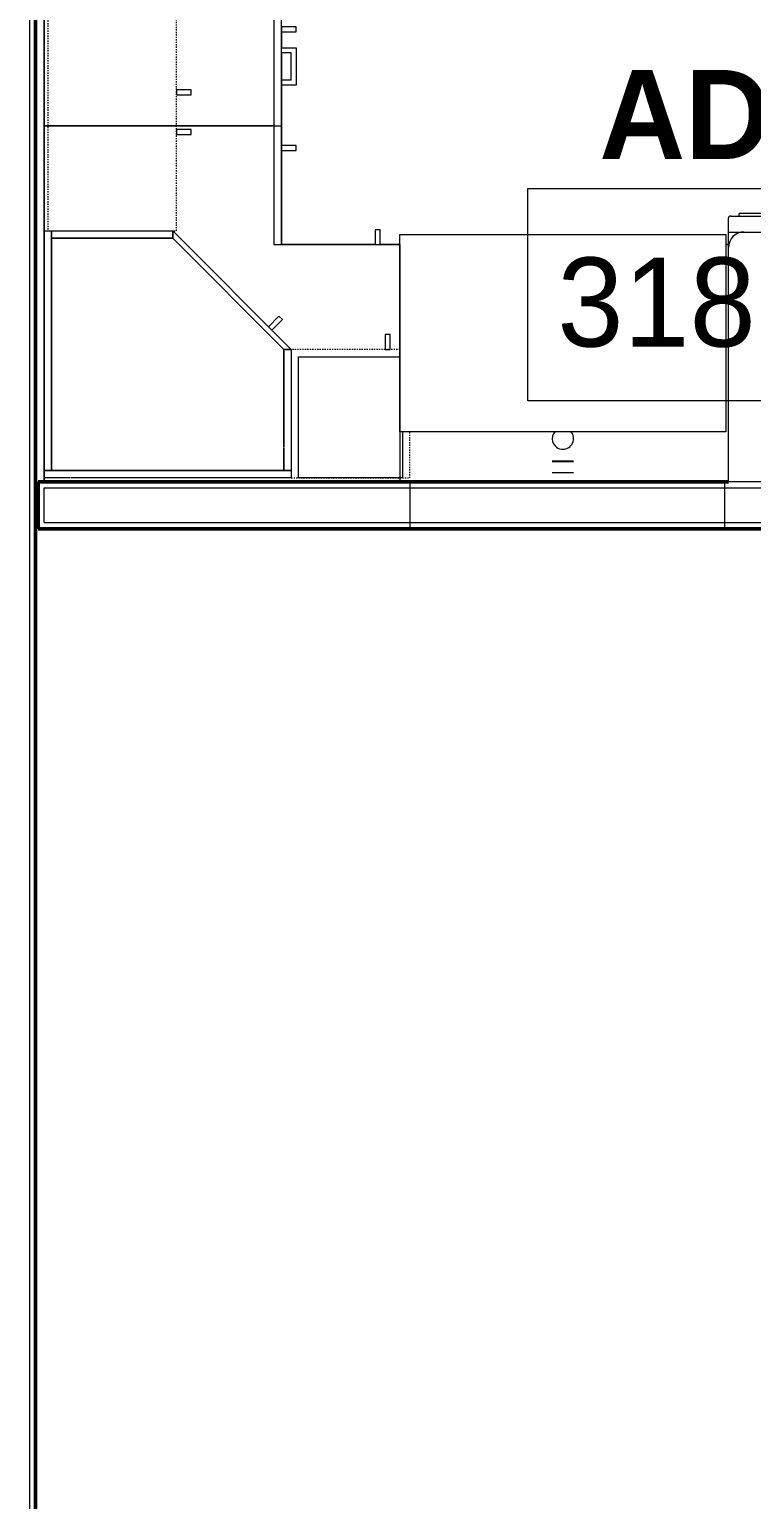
# Model space of a CAD drawing. Header units: inches. Extents: x -4235 to -464, y 9767 to 12347.
# Drawn here: x -3403.2 to -3330.1, y 10548.6 to 10697.3 of the extents above; entities that cross this region are included whole.
import ezdxf

# ---------------------------------------------------------------- set-up
doc = ezdxf.new("R2010")
doc.units = ezdxf.units.IN
doc.header["$MEASUREMENT"] = 0
doc.linetypes.add('Dash', pattern=[0.25, 0.125, -0.125])
for name, color, linetype, lineweight in [('0-1', 7, 'Continuous', 5), ('0-2', 10, 'Continuous', 9), ('A-AREA-IDEN', 2, 'Continuous', 9), ('A-WALL-1', 7, 'Continuous', 50), ('A-WALL-2', 250, 'Continuous', 13), ('A-WALL-3', 10, 'Continuous', 9), ('A-WALL-4', 254, 'Continuous', 9), ('A-WALL-5', 113, 'Continuous', 9), ('I-WALL-1', 7, 'Continuous', 50), ('P-SANR-FIXT-1', 10, 'Continuous', 9), ('P-SANR-FIXT-2', 254, 'Continuous', 9), ('Q-CASE', 31, 'Continuous', 9), ('Q-CASE-1', 10, 'Continuous', 9), ('Q-CASE-2', 254, 'Continuous', 9), ('Q-CASE-3', 254, 'Dash', 9), ('Q-CASE-4', 10, 'Dash', 9), ('Q-SPCQ-1', 10, 'Continuous', 9)]:
    doc.layers.add(name, color=color, linetype=linetype, lineweight=lineweight)
doc.styles.add('Century Gothic', font='ufonts.com_century-gothic.ttf', dxfattribs={"height": 9})
doc.styles.add('Century Gothic_B', font='GOTHICB.TTF', dxfattribs={"height": 9})

# ---------------------------------------------------------------- blocks, each defined once
blk = doc.blocks.new('Dishwasher_15404 - 34_ counter-547918-BACKGROUND - RCP - 3RD FLOOR')
at = {"layer": 'Q-SPCQ-1'}
for p, q in [((0, 24), (23.68, 24)), ((0, 0), (0, 24)), ((23.68, 24), (25.25, 24)), ((25.25, 24), (26.68, 24)), ((25.25, 24), (25.25, 22.43)), ((26.87, 23.8), (26.87, 0.2)), ((25.25, 22.43), (25.25, 1.57)), ((26.87, 22.91), (27.12, 22.91)), ((27.12, 21.39), (27.12, 22.91)), ((27.12, 20.19), (27.12, 21.39)), ((27.12, 20.28), (27.37, 20.28)), ((27.12, 3.81), (27.12, 20.19)), ((27.12, 19.69), (27.37, 19.69)), ((27.37, 19.69), (27.37, 20.28)), ((27.12, 19.1), (27.37, 19.1)), ((27.12, 18.51), (27.37, 18.51)), ((27.12, 17.92), (27.37, 17.92)), ((27.37, 17.33), (27.37, 17.92)), ((27.37, 18.51), (27.37, 19.1)), ((27.12, 17.33), (27.37, 17.33)), ((27.12, 16.74), (27.37, 16.74)), ((27.37, 16.15), (27.37, 16.74)), ((27.12, 16.15), (27.37, 16.15)), ((27.37, 6.79), (27.12, 6.79)), ((27.37, 5.81), (27.37, 6.79)), ((27.12, 4.82), (27.37, 4.82)), ((27.37, 4.82), (27.37, 5.81)), ((27.12, 2.61), (27.12, 3.81)), ((25.25, 1.57), (25.25, 0)), ((27.12, 1.09), (27.12, 2.61)), ((23.68, 0), (0, 0)), ((26.87, 1.09), (27.12, 1.09)), ((25.25, 0), (23.68, 0)), ((26.68, 0), (25.25, 0))]:
    blk.add_line(p, q, dxfattribs=at)
for centre, radius, start, end in [((23.68, 22.43), 1.57, 360, 90), ((26.68, 23.8), 0.197, 360, 90), ((23.68, 22.43), 1.57, 32.077, 42.3359), ((23.68, 22.43), 1.57, 17.8182, 27.5266), ((23.68, 22.43), 1.57, 360, 13.6425), ((23.68, 1.57), 1.57, 270, 360), ((23.68, 1.57), 1.57, 346.3575, 360), ((23.68, 1.57), 1.57, 317.6641, 327.923), ((23.68, 1.57), 1.57, 332.4734, 342.1818), ((26.68, 0.2), 0.197, 270, 360), ((26.68, 0.2), 0.197, 270, 345)]:
    blk.add_arc(centre, radius, start, end, dxfattribs=at)
blk = doc.blocks.new('Single Door 1 Drawer 211 - 211 Base Cabinet Single Door1 Drawer 12_-2706434-BACKGROUND - RCP - 3RD FLOOR')
at = {"layer": 'Q-CASE-1'}
for p, q in [((-11.26, -23.25), (-11.26, 0)), ((-11.26, 0), (0.74, 0)), ((0.74, 0), (0.74, -23.25)), ((-11.26, -23.25), (-11.26, -24)), ((0.74, -23.25), (-11.26, -23.25)), ((0.74, -24), (0.74, -23.25)), ((-11.26, -24), (0.74, -24)), ((-6.64, -24), (-7.14, -24)), ((-7.14, -25.5), (-7.14, -24)), ((-6.64, -25), (-6.64, -24)), ((-6.64, -25), (-3.89, -25)), ((-3.89, -25), (-3.89, -24)), ((-3.89, -24), (-3.39, -24)), ((-3.39, -24), (-3.39, -25.5)), ((-1.27, -24), (-1.76, -24)), ((-1.76, -24), (-1.76, -25.5)), ((-1.27, -25.5), (-1.27, -24)), ((-3.39, -25.5), (-7.14, -25.5)), ((-1.76, -25.5), (-1.27, -25.5))]:
    blk.add_line(p, q, dxfattribs=at)
blk = doc.blocks.new('Base Cabinet Corner 197 - Base Cabinet Corner 197-2565125-BACKGROUND - RCP - 3RD FLOOR')
at = {"layer": 'Q-CASE-1'}
for p, q in [((-23.26, 0), (12.74, 0)), ((-23.26, -36), (-23.26, 0)), ((12.74, 0), (12.74, -24)), ((0.74, -23.25), (0.74, -36)), ((12.74, -23.25), (0.74, -23.25)), ((0.74, -23.25), (0.74, -24)), ((0.74, -24), (0.74, -36)), ((12.74, -24), (0.74, -24)), ((10.73, -24), (10.24, -24)), ((10.24, -24), (10.24, -25.5)), ((10.73, -25.5), (10.73, -24)), ((10.24, -25.5), (10.73, -25.5)), ((2.23, -33.51), (0.73, -33.51)), ((0.73, -33.51), (0.73, -34)), ((0.73, -34), (2.23, -34)), ((2.23, -34), (2.23, -33.51)), ((0.74, -36), (-23.26, -36))]:
    blk.add_line(p, q, dxfattribs=at)
blk = doc.blocks.new('308 - 308 x 24_-V99-BACKGROUND - RCP - 3RD FLOOR')
at = {"layer": 'Q-CASE'}
for p, q in [((0, -25.19), (-12, -13.19)), ((-12, -13.19), (-11.25, -13.19)), ((-11.25, -13.19), (0, -24.44)), ((0, -24.44), (0, -25.19))]:
    blk.add_line(p, q, dxfattribs=at)
at = {"layer": 'Q-CASE-1'}
for p, q in [((-12, -0.19), (10.32, -0.19)), ((10.37, -0.19), (12.62, -0.19)), ((12.62, -0.94), (13, -0.94)), ((13, -0.94), (12.62, -0.94)), ((12.62, -0.19), (13, -0.19)), ((13, -0.19), (13, -0.94)), ((13, -0.94), (13, -25.19)), ((13, -25.19), (12.62, -25.19))]:
    blk.add_line(p, q, dxfattribs=at)
at = {"layer": 'Q-CASE-2'}
for p, q in [((-12, -0.94), (-12, -0.19)), ((-12, -3.31), (-12, -0.94)), ((-12, -0.94), (-11.25, -0.94)), ((12.62, -0.94), (-12, -0.94)), ((-11.25, -3.2), (-11.25, -0.94)), ((-11.25, -0.94), (12.25, -0.94)), ((-11.25, -0.94), (-11.25, -3.2)), ((12.25, -0.94), (12.25, -24.44)), ((12.25, -25.19), (12.25, -0.94)), ((12.25, -0.94), (12.62, -0.94)), ((-12, -13.19), (-12, -3.33)), ((-11.25, -13.19), (-11.25, -3.27)), ((-11.25, -3.27), (-11.25, -13.19)), ((-11.25, -13.19), (-12, -13.19)), ((0, -24.44), (-11.25, -13.19)), ((-10.05, -15.14), (-11.11, -16.2)), ((-11.11, -16.2), (-10.76, -16.55)), ((-10.76, -16.55), (-9.7, -15.49)), ((12.25, -24.44), (0, -24.44)), ((0, -25.19), (0, -24.44)), ((0, -24.44), (12.25, -24.44)), ((12.25, -25.19), (0, -25.19)), ((12.25, -24.44), (12.25, -25.19)), ((12.62, -25.19), (12.25, -25.19))]:
    blk.add_line(p, q, dxfattribs=at)
blk = doc.blocks.new('300 Series Wall Hung Cabinet_301 - 12_ x 24_-V100-BACKGROUND - RCP - 3RD FLOOR')
at = {"layer": 'Q-CASE-1'}
blk.add_line((-5.25, -0.19), (5.25, -0.19), dxfattribs=at)
at = {"layer": 'Q-CASE-2'}
for p, q in [((-5.25, -4.87), (-5.25, -0.19)), ((5.25, -0.19), (5.25, -3.41)), ((5.25, -3.44), (5.25, -12.44)), ((5.25, -12.44), (-5, -12.44)), ((-3.51, -13.19), (-4, -13.19)), ((-4, -13.19), (-4, -14.69)), ((-3.51, -14.69), (-3.51, -13.19)), ((-4, -14.69), (-3.51, -14.69))]:
    blk.add_line(p, q, dxfattribs=at)
at = {"layer": 'Q-CASE-3'}
for p, q in [((-6, -0.19), (-6, -4.87)), ((6, -3.31), (6, -0.19)), ((6, -13.19), (6, -3.33)), ((-5, -13.19), (6, -13.19))]:
    blk.add_line(p, q, dxfattribs=at)
at = {"layer": 'Q-CASE-4'}
blk.add_line((6, -0.19), (-6, -0.19), dxfattribs=at)
blk = doc.blocks.new('kitchen_faucet_14143 - kitchen_faucet_14143-V101-BACKGROUND - RCP - 3RD FLOOR')
at = {"layer": 'P-SANR-FIXT-2'}
for p, q in [((2.26, -1.05), (2.26, 1.08)), ((2.34, 1.08), (2.34, -1.08)), ((3.44, -1.08), (3.44, 1.08)), ((2.26, -1.08), (2.26, -1.05))]:
    blk.add_line(p, q, dxfattribs=at)
for start, end in [(0, 130.3805), (285.1305, 360), (229.6195, 285)]:
    blk.add_arc((0, 0), 1.08, start, end, dxfattribs=at)
blk = doc.blocks.new('Stainless Steel Farmhous Kitchen Sink - Stainless Steel Farmhous Kitchen Sink-2443921-BACKGROUND - RCP - 3RD FLOOR')
at = {"layer": 'P-SANR-FIXT-1'}
for p, q in [((-33, -22.2), (-33, -2.25)), ((-33, -2.25), (0, -2.25)), ((0, -2.25), (0, -22.2)), ((0, -22.2), (-33, -22.2))]:
    blk.add_line(p, q, dxfattribs=at)
blk = doc.blocks.new('300 Series Wall Hung Cabinet_302 - 24_ X 24_-V74-BACKGROUND - RCP - 3RD FLOOR')
at = {"layer": 'Q-CASE-2'}
for p, q in [((-1.76, -13.19), (-2.25, -13.19)), ((-2.25, -13.19), (-2.25, -14.69)), ((-1.76, -14.69), (-1.76, -13.19)), ((2.24, -13.19), (1.75, -13.19)), ((1.75, -13.19), (1.75, -14.69)), ((2.24, -14.69), (2.24, -13.19)), ((-2.25, -14.69), (-1.76, -14.69)), ((1.75, -14.69), (2.24, -14.69))]:
    blk.add_line(p, q, dxfattribs=at)
at = {"layer": 'Q-CASE-3'}
for p, q in [((-12, -0.19), (-12, -13.19)), ((12, -13.19), (12, -0.19)), ((-12, -13.19), (12, -13.19))]:
    blk.add_line(p, q, dxfattribs=at)
at = {"layer": 'Q-CASE-4'}
blk.add_line((12, -0.19), (-12, -0.19), dxfattribs=at)
blk = doc.blocks.new('CTR - 1st Phase - Unit Layouts_rvt-1-BACKGROUND - RCP - 3RD FLOOR')
at = {"layer": 'A-WALL-1'}
for p, q in [((-3402.3, 10650.92), (-3402.3, 10651.54)), ((-3402.3, 10651.54), (-3332.42, 10651.54)), ((-3402.3, 10647.42), (-3402.3, 10650.92)), ((-3402.3, 10646.79), (-3402.3, 10647.42)), ((-3278.22, 10646.79), (-3402.3, 10646.79))]:
    blk.add_line(p, q, dxfattribs=at)
at = {"layer": 'A-WALL-2'}
for p, q in [((-3401.67, 10647.42), (-3401.67, 10650.92)), ((-3401.67, 10650.92), (-3249.45, 10650.92)), ((-3401.67, 10647.42), (-3277.6, 10647.42))]:
    blk.add_line(p, q, dxfattribs=at)
at = {"layer": 'A-WALL-3'}
for p, q in [((-3401.67, 10651.54), (-3364.67, 10651.54)), ((-3364.67, 10651.54), (-3332.82, 10651.54)), ((-3332.82, 10651.54), (-3332.42, 10651.54))]:
    blk.add_line(p, q, dxfattribs=at)
at = {"layer": 'A-WALL-4'}
for p, q in [((-3402.3, 10646.79), (-3402.3, 10651.54)), ((-3402.3, 10651.54), (-3401.67, 10651.54)), ((-3364.67, 10651.54), (-3364.67, 10646.79)), ((-3364.67, 10651.54), (-3364.67, 10646.79)), ((-3332.82, 10651.54), (-3332.82, 10646.79)), ((-3332.82, 10651.54), (-3332.82, 10646.79)), ((-3364.67, 10646.79), (-3402.3, 10646.79)), ((-3332.82, 10646.79), (-3364.67, 10646.79)), ((-3284.82, 10646.79), (-3332.82, 10646.79))]:
    blk.add_line(p, q, dxfattribs=at)
at = {"layer": 'A-WALL-5'}
for p, q in [((-3401.67, 10805.8), (-3401.67, 10651.54)), ((-3401.67, 10651.54), (-3401.67, 10805.8)), ((-3377.67, 10697.04), (-3377.67, 10697.53)), ((-3377.67, 10695.42), (-3377.67, 10697.04)), ((-3377.67, 10697.04), (-3377.67, 10695.42)), ((-3377.67, 10694.92), (-3377.67, 10695.42)), ((-3377.67, 10692.17), (-3377.67, 10694.92)), ((-3377.67, 10694.92), (-3377.67, 10692.17)), ((-3377.67, 10691.67), (-3377.67, 10692.17)), ((-3377.67, 10685.53), (-3377.67, 10691.67)), ((-3377.67, 10691.67), (-3377.67, 10685.53)), ((-3377.67, 10685.04), (-3377.67, 10685.53)), ((-3377.67, 10675.54), (-3377.67, 10685.04)), ((-3377.67, 10685.04), (-3377.67, 10675.54)), ((-3368.16, 10675.54), (-3377.67, 10675.54)), ((-3377.67, 10675.54), (-3368.16, 10675.54)), ((-3365.67, 10675.54), (-3367.67, 10675.54)), ((-3367.67, 10675.54), (-3365.67, 10675.54)), ((-3332.42, 10675.54), (-3332.67, 10675.54)), ((-3332.67, 10675.54), (-3332.42, 10675.54)), ((-3401.67, 10651.54), (-3332.42, 10651.54)), ((-3332.42, 10651.54), (-3401.67, 10651.54))]:
    blk.add_line(p, q, dxfattribs=at)
at = {"layer": '0-2'}
for name, p, rotation in [('300 Series Wall Hung Cabinet_302 - 24_ X 24_-V74-BACKGROUND - RCP - 3RD FLOOR', (-3401.49, 10688.92), 89.99999999996126), ('Single Door 1 Drawer 211 - 211 Base Cabinet Single Door1 Drawer 12_-2706434-BACKGROUND - RCP - 3RD FLOOR', (-3401.67, 10698.8), 89.99999999991587), ('Base Cabinet Corner 197 - Base Cabinet Corner 197-2565125-BACKGROUND - RCP - 3RD FLOOR', (-3401.67, 10674.8), 89.99999999991523), ('Dishwasher_15404 - 34_ counter-547918-BACKGROUND - RCP - 3RD FLOOR', (-3308.42, 10651.54), 90.00000000003523), ('308 - 308 x 24_-V99-BACKGROUND - RCP - 3RD FLOOR', (-3388.67, 10651.73), 180), ('Stainless Steel Farmhous Kitchen Sink - Stainless Steel Farmhous Kitchen Sink-2443921-BACKGROUND - RCP - 3RD FLOOR', (-3365.67, 10654.35), 180), ('300 Series Wall Hung Cabinet_301 - 12_ x 24_-V100-BACKGROUND - RCP - 3RD FLOOR', (-3370.67, 10651.73), 180), ('kitchen_faucet_14143 - kitchen_faucet_14143-V101-BACKGROUND - RCP - 3RD FLOOR', (-3349.17, 10655.9), 269.9999999999512)]:
    blk.add_blockref(name, p, dxfattribs=dict(at, rotation=rotation))
blk = doc.blocks.new('CTR - 1st Phase - Common Walls_rvt-1-BACKGROUND - RCP - 3RD FLOOR')
at = {"layer": 'A-WALL-2'}
blk.add_line((-3403.17, 10843.41), (-3403.17, 10457.54), dxfattribs=at)
at = {"layer": 'I-WALL-1'}
blk.add_line((-3402.55, 10843.41), (-3402.55, 10458.16), dxfattribs=at)

msp = doc.modelspace()

# ---------------------------------------------------------------- linework, layer by layer
at = {"layer": 'A-AREA-IDEN', "flags": 128}
msp.add_lwpolyline([(-3352.74, 10681.21), (-3268.24, 10681.21), (-3268.24, 10659.71), (-3352.74, 10659.71)], close=True, dxfattribs=at)

# ---------------------------------------------------------------- block references
at = {"layer": '0-1'}
for name in ['CTR - 1st Phase - Unit Layouts_rvt-1-BACKGROUND - RCP - 3RD FLOOR', 'CTR - 1st Phase - Common Walls_rvt-1-BACKGROUND - RCP - 3RD FLOOR']:
    msp.add_blockref(name, (0, 0), dxfattribs=at)

# ---------------------------------------------------------------- texts
at = {"layer": 'A-AREA-IDEN', "char_height": 9, "attachment_point": 1}
for s, insert, width, style in [('ADA TYPE B', (-3345.49, 10693.18), 84.537, 'Century Gothic_B'), ('318 - (510 SF)', (-3349.74, 10674.21), 94.839, 'Century Gothic')]:
    msp.add_mtext(s, dxfattribs=dict(at, insert=insert, width=width, style=style))

doc.saveas('drawing.dxf')
